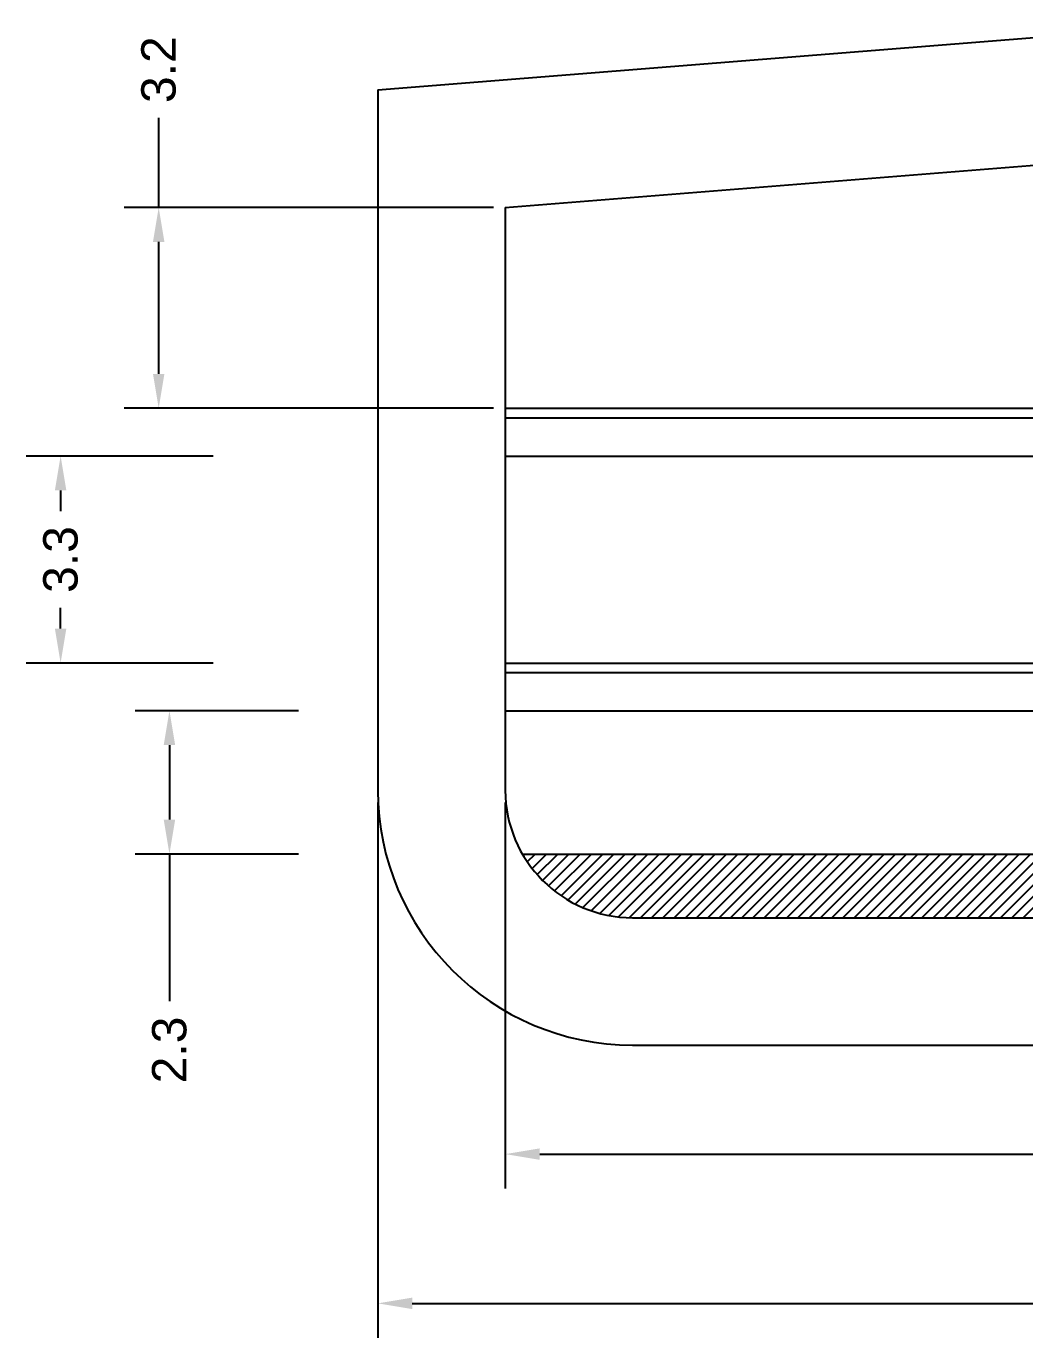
# Model space of a CAD drawing. Header units: inches. Extents: x -6 to 110, y -5 to 21.
# Drawn here: x -5.52 to 10.16, y -4.6 to 16 of the extents above; entities that cross this region are included whole.
import ezdxf

# ---------------------------------------------------------------- set-up
doc = ezdxf.new("R2010")
doc.units = ezdxf.units.IN
doc.header["$MEASUREMENT"] = 0
doc.layers.add('dims', color=1, linetype='Continuous')
doc.styles.get("Standard").update_dxf_attribs({"font": 'arial.ttf'})
doc.dimstyles.get("Standard").update_dxf_attribs({"dimscale": 3, "dimtxt": 0.18, "dimasz": 0.18, "dimexe": 0.18, "dimexo": 0.0625, "dimgap": 0.09, "dimtad": 0, "dimdec": 1, "dimzin": 0, "dimdsep": 46, "dimtxsty": 'Standard', "dimcen": 0.09, "dimadec": 0, "dimazin": 0, "dimtfac": 1, "dimtdec": 1, "dimtofl": 0, "dimtmove": 0, "dimatfit": 3, "dimfxl": 1, "dimtolj": 1, "dimtzin": 0, "dimarcsym": 0})

# ---------------------------------------------------------------- blocks, each defined once
blk = doc.blocks.new('*D5')
at = {"layer": 'Defpoints', "color": 0, "transparency": 16777216}
for p in [(-3.443, 13.154), (2, 13.154), (2, 10)]:
    blk.add_point(p, dxfattribs=at)
at = {"layer": 'dims', "color": 0, "lineweight": -2, "transparency": 16777216}
for p, q in [((-3.443, 13.154), (-3.443, 14.559)), ((1.813, 13.154), (-3.983, 13.154)), ((-3.443, 10.54), (-3.443, 12.614)), ((1.813, 10), (-3.983, 10))]:
    blk.add_line(p, q, dxfattribs=at)
at = {"layer": 'dims', "color": 0, "transparency": 16777216}
for points in [[(-3.533, 12.614), (-3.353, 12.614), (-3.443, 13.154)], [(-3.533, 10.54), (-3.353, 10.54), (-3.443, 10)]]:
    blk.add_solid(points, dxfattribs=at)
at = {"layer": 'dims', "color": 0, "transparency": 16777216, "insert": (-3.443, 15.318), "char_height": 0.54, "attachment_point": 5, "rotation": 90}
blk.add_mtext('\\A1;3.2', dxfattribs=at)
blk = doc.blocks.new('*D9')
at = {"layer": 'Defpoints', "color": 0, "transparency": 16777216}
for p in [(0, 4), (25, 4), (25, -4.056)]:
    blk.add_point(p, dxfattribs=at)
at = {"layer": 'dims', "color": 0, "lineweight": -2, "transparency": 16777216}
for p, q in [((0, 3.812), (0, -4.596)), ((25, 3.812), (25, -4.596)), ((0.54, -4.056), (11.772, -4.056)), ((24.46, -4.056), (13.722, -4.056))]:
    blk.add_line(p, q, dxfattribs=at)
at = {"layer": 'dims', "color": 0, "transparency": 16777216}
for points in [[(0.54, -3.966), (0.54, -4.146), (0, -4.056)], [(24.46, -3.966), (24.46, -4.146), (25, -4.056)]]:
    blk.add_solid(points, dxfattribs=at)
at = {"layer": 'dims', "color": 0, "transparency": 16777216, "insert": (12.747, -4.056), "char_height": 0.54, "attachment_point": 5}
blk.add_mtext('\\A1;25.0', dxfattribs=at)
blk = doc.blocks.new('*D12')
at = {"layer": 'Defpoints', "color": 0, "transparency": 16777216}
for p in [(-4.983, 9.25), (-2.397, 9.25), (-2.397, 6)]:
    blk.add_point(p, dxfattribs=at)
at = {"layer": 'dims', "color": 0, "lineweight": -2, "transparency": 16777216}
for p, q in [((-2.585, 9.25), (-5.523, 9.25)), ((-4.983, 8.71), (-4.983, 8.386)), ((-4.983, 6.54), (-4.983, 6.864)), ((-2.585, 6), (-5.523, 6))]:
    blk.add_line(p, q, dxfattribs=at)
at = {"layer": 'dims', "color": 0, "transparency": 16777216}
for points in [[(-5.073, 8.71), (-4.893, 8.71), (-4.983, 9.25)], [(-5.073, 6.54), (-4.893, 6.54), (-4.983, 6)]]:
    blk.add_solid(points, dxfattribs=at)
at = {"layer": 'dims', "color": 0, "transparency": 16777216, "insert": (-4.983, 7.625), "char_height": 0.54, "attachment_point": 5, "rotation": 90}
blk.add_mtext('\\A1;3.3', dxfattribs=at)
blk = doc.blocks.new('*D26')
at = {"layer": 'Defpoints', "color": 0, "transparency": 16777216}
for p in [(2, 4), (23, 4), (23, -1.712)]:
    blk.add_point(p, dxfattribs=at)
at = {"layer": 'dims', "color": 0, "lineweight": -2, "transparency": 16777216}
for p, q in [((2, 3.812), (2, -2.252)), ((23, 3.812), (23, -2.252)), ((2.54, -1.712), (11.525, -1.712)), ((22.46, -1.712), (13.475, -1.712))]:
    blk.add_line(p, q, dxfattribs=at)
at = {"layer": 'dims', "color": 0, "transparency": 16777216}
for points in [[(2.54, -1.622), (2.54, -1.802), (2, -1.712)], [(22.46, -1.622), (22.46, -1.802), (23, -1.712)]]:
    blk.add_solid(points, dxfattribs=at)
at = {"layer": 'dims', "color": 0, "transparency": 16777216, "insert": (12.5, -1.712), "char_height": 0.54, "attachment_point": 5}
blk.add_mtext('\\A1;21.0', dxfattribs=at)
blk = doc.blocks.new('*D27')
at = {"layer": 'Defpoints', "color": 0, "transparency": 16777216}
for p in [(-3.274, 5.25), (-1.061, 5.25), (-1.061, 3)]:
    blk.add_point(p, dxfattribs=at)
at = {"layer": 'dims', "color": 0, "lineweight": -2, "transparency": 16777216}
for p, q in [((-1.248, 5.25), (-3.814, 5.25)), ((-3.274, 4.71), (-3.274, 3.54)), ((-1.248, 3), (-3.814, 3)), ((-3.274, 3), (-3.274, 0.689))]:
    blk.add_line(p, q, dxfattribs=at)
at = {"layer": 'dims', "color": 0, "transparency": 16777216}
for points in [[(-3.364, 4.71), (-3.184, 4.71), (-3.274, 5.25)], [(-3.364, 3.54), (-3.184, 3.54), (-3.274, 3)]]:
    blk.add_solid(points, dxfattribs=at)
at = {"layer": 'dims', "color": 0, "transparency": 16777216, "insert": (-3.274, -0.077), "char_height": 0.54, "attachment_point": 5, "rotation": 90}
blk.add_mtext('\\A1;2.3', dxfattribs=at)

msp = doc.modelspace()

# ---------------------------------------------------------------- hatches: boundary and pattern name
at = {"layer": 'dims'}
h = msp.add_hatch(dxfattribs=at)
h.set_pattern_fill('ANSI31', color=256)
h.paths.add_polyline_path([(22.732, 3), (2.268, 3, 0.267949), (4, 2), (21, 2, 0.267949)])

# ---------------------------------------------------------------- linework, layer by layer
for p, q in [((0, 15), (12.5, 16)), ((0, 15), (0, 4)), ((2, 13.154), (12.5, 13.994)), ((2, 13.154), (2, 4)), ((2, 10), (23, 10)), ((2, 9.85), (23, 9.85)), ((2, 9.25), (23, 9.25)), ((2, 6), (23, 6)), ((2, 5.85), (23, 5.85)), ((2, 5.25), (23, 5.25)), ((2.268, 3), (22.732, 3)), ((4, 2), (21, 2)), ((4, 0), (21, 0))]:
    msp.add_line(p, q)
for radius in [4, 2]:
    msp.add_arc((4, 4), radius, 180, 270)

# ---------------------------------------------------------------- dimensions: what is measured, and where the dimension line sits
for base, p1, p2, picture, middle in [((-3.443, 13.154), (2, 10), (2, 13.154), '*D5', (-3.443, 15.318)), ((-3.274101635, 5.25), (-1.060599215, 3), (-1.060599215, 5.25), '*D27', (-3.274101635, -0.076944065))]:
    dim = msp.add_linear_dim(base=base, p1=p1, p2=p2, angle=90, dimstyle='Standard', dxfattribs=at)
    dim.commit()
    dim.dimension.update_dxf_attribs({"geometry": picture, "text_midpoint": middle, "dimtype": 160})
dim = msp.add_linear_dim(base=(-4.983173474, 9.25), p1=(-2.397414885, 6), p2=(-2.397414885, 9.25), angle=90, dimstyle='Standard', dxfattribs=at)
dim.commit()
dim.dimension.update_dxf_attribs({"geometry": '*D12', "text_midpoint": (-4.983173474, 7.625)})
dim = msp.add_linear_dim(base=(25, -4.056), p1=(0, 4), p2=(25, 4), dimstyle='Standard', dxfattribs=at)
dim.commit()
dim.dimension.update_dxf_attribs({"geometry": '*D9', "text_midpoint": (12.747, -4.056), "dimtype": 160})
dim = msp.add_linear_dim(base=(23, -1.712), p1=(2, 4), p2=(23, 4), dimstyle='Standard', dxfattribs=at)
dim.commit()
dim.dimension.update_dxf_attribs({"geometry": '*D26', "text_midpoint": (12.5, -1.712)})

doc.saveas('drawing.dxf')
